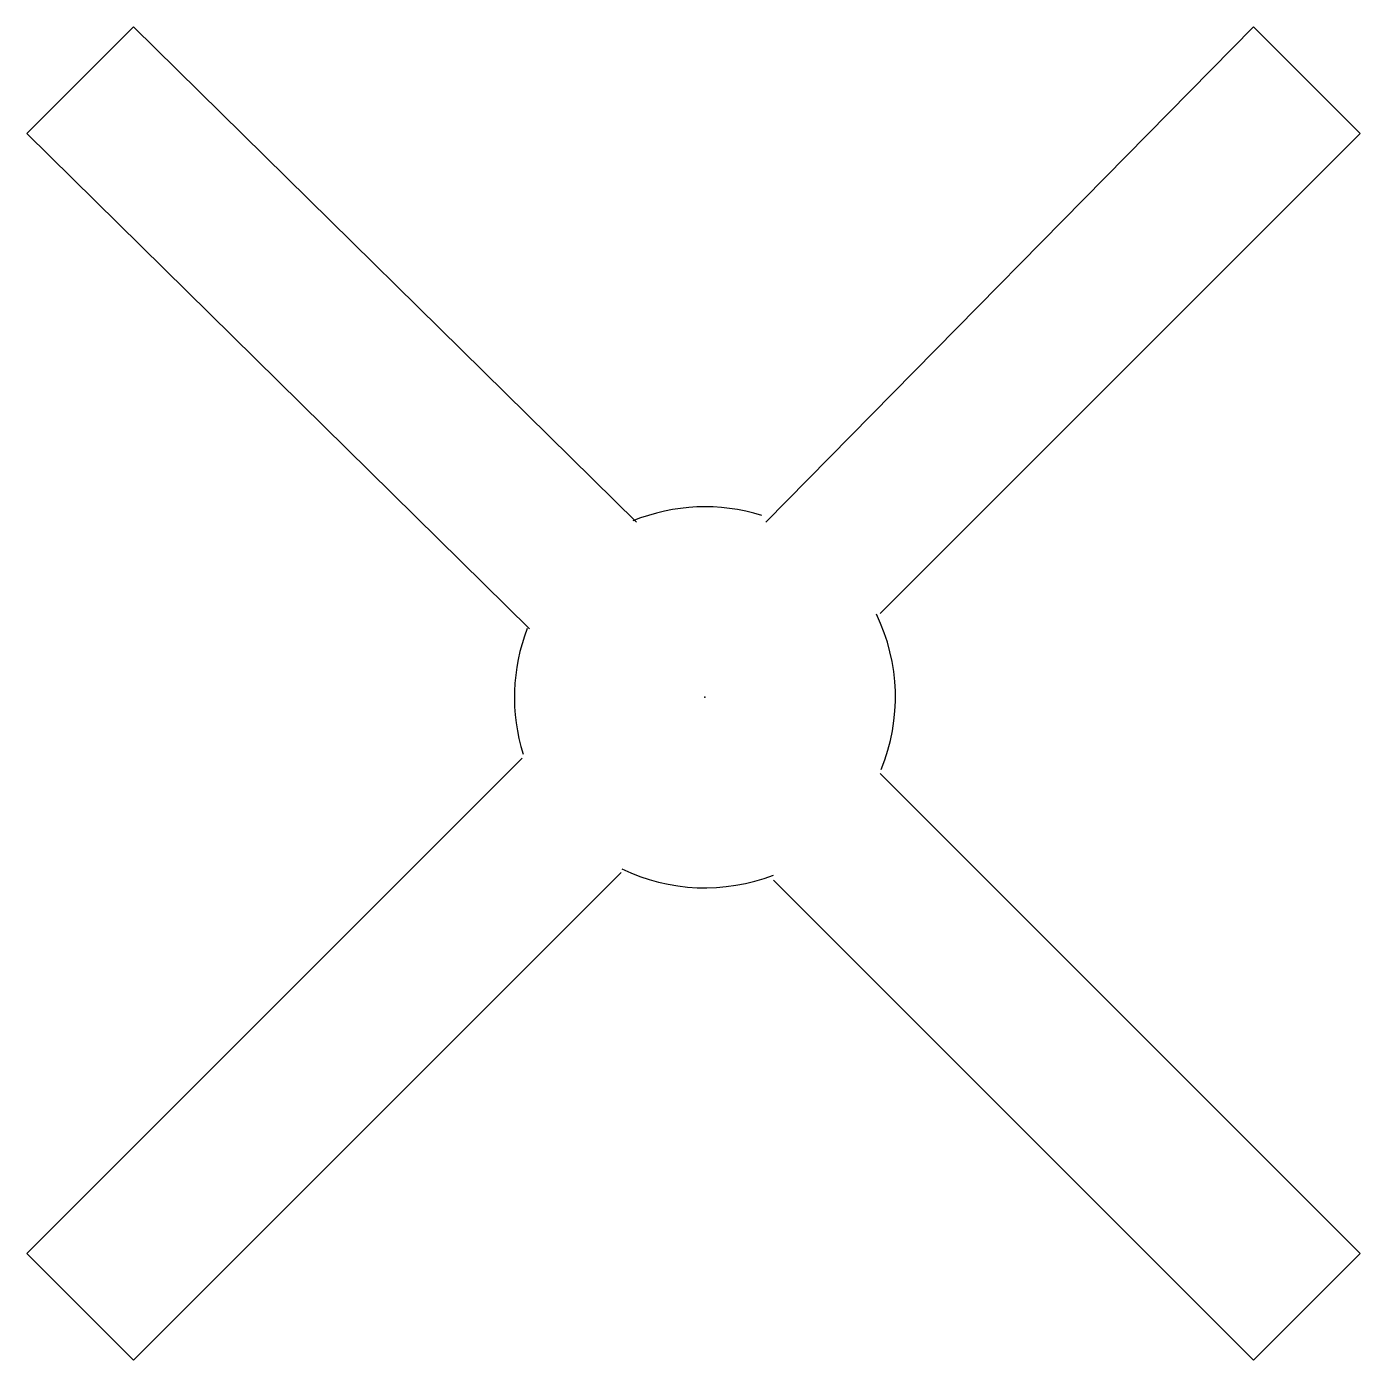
# Model space of a CAD drawing. Header units: feet. Extents: x -0.107 to 0.103, y -0.104 to 0.106.
import ezdxf

# ---------------------------------------------------------------- set-up
doc = ezdxf.new("R2010")
doc.units = ezdxf.units.FT
doc.header["$MEASUREMENT"] = 0

msp = doc.modelspace()

# ---------------------------------------------------------------- linework, layer by layer
for p, q in [((-0.1068, 0.0888), (-0.09000000000000001, 0.1056)), ((-0.09000000000000001, 0.1056), (-0.0108, 0.0276)), ((0.009600000000000001, 0.0276), (0.0864, 0.1056)), ((0.0864, 0.1056), (0.1032, 0.0888)), ((-0.1068, 0.0888), (-0.0276, 0.0108)), ((0.0276, 0.0132), (0.1032, 0.0888)), ((-0.1068, -0.0876), (-0.0288, -0.009600000000000001)), ((0.0276, -0.012), (0.1032, -0.0876)), ((-0.09000000000000001, -0.1044), (-0.0132, -0.0276)), ((0.0108, -0.0288), (0.0864, -0.1044)), ((-0.09000000000000001, -0.1044), (-0.1068, -0.0876)), ((0.1032, -0.0876), (0.0864, -0.1044))]:
    msp.add_line(p, q)
for start, end in [(72.6549888888889, 112.2127583333333), (337.7872416666667, 25.86389722222223), (158.86915, 197.3450111111112), (244.1361027777778, 291.13085)]:
    msp.add_arc((-1.709461212158203e-08, -1.544952392578125e-08), 0.03, start, end)
msp.add_point((0, 0))

doc.saveas('drawing.dxf')
